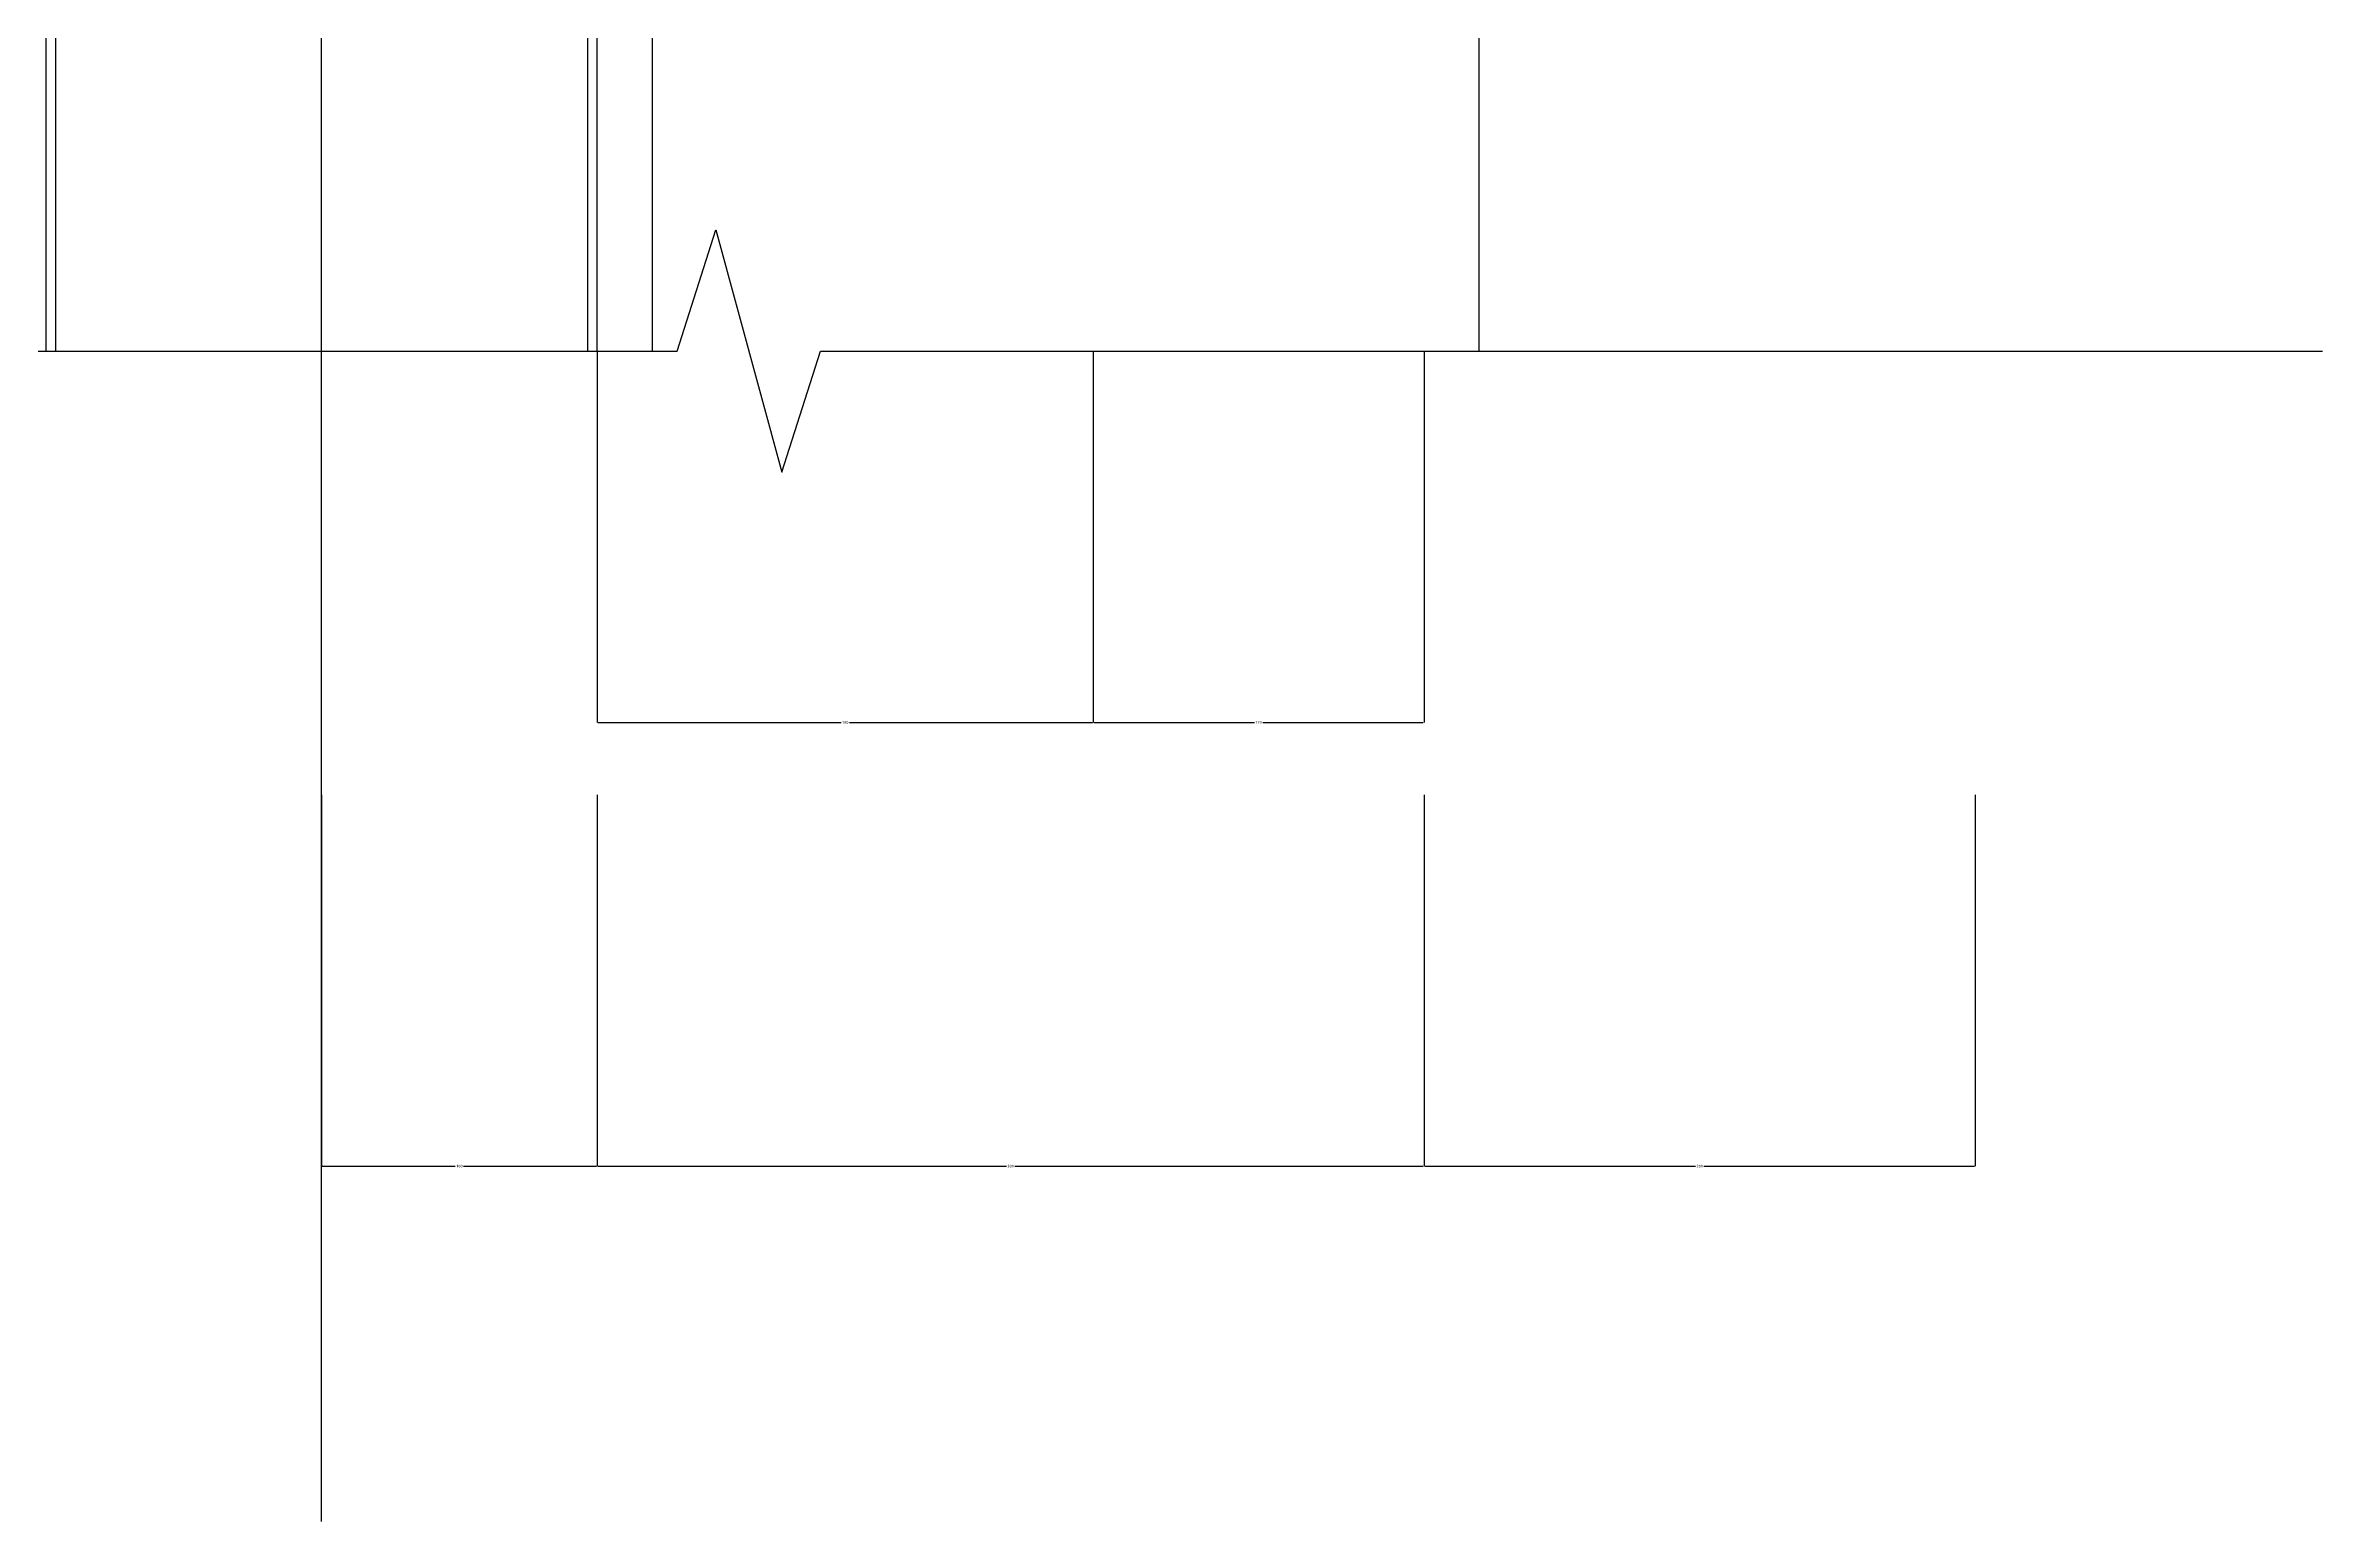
# Model space of a CAD drawing. Header units: metres. Extents: x -4212 to -933, y 7490 to 10270.
# Drawn here: x -3570 to -2744, y 7490 to 8026 of the extents above; entities that cross this region are included whole.
import ezdxf

# ---------------------------------------------------------------- set-up
doc = ezdxf.new("R2010")
doc.units = ezdxf.units.M
for name, color, linetype in [('LM', 141, 'Continuous'), ('OTHER', 7, 'Continuous'), ('PUB_DIM', 3, 'Continuous'), ('PUB_WALL', 7, 'Continuous'), ('S_DOTE', 1, 'Continuous'), ('S_WALL', 254, 'Continuous')]:
    doc.layers.add(name, color=color, linetype=linetype)
doc.dimstyles.get("Standard").update_dxf_attribs({"dimtxt": 2.5, "dimasz": 2.5, "dimexe": 1.25, "dimexo": 0.625, "dimtad": 1, "dimcen": 2.5, "dimazin": 3, "dimtfac": 1, "dimtmove": 0, "dimatfit": 3})

# ---------------------------------------------------------------- blocks, each defined once
blk = doc.blocks.new('*D6')
for p, q in [((-3370, 7914.79), (-3370, 7780)), ((-3190, 7914.79), (-3190, 7780)), ((-3369.75, 7780), (-3281.5, 7780)), ((-3278.5, 7780), (-3190.25, 7780))]:
    blk.add_line(p, q)
at = {"layer": 'Defpoints'}
for p in [(-3370, 7914.79), (-3190, 7914.79), (-3370, 7780)]:
    blk.add_point(p, dxfattribs=at)
at = {"layer": 'PUB_DIM', "insert": (-3280, 7780), "char_height": 1, "attachment_point": 5}
blk.add_mtext('180', dxfattribs=at)
blk = doc.blocks.new('*D13')
for p, q in [((-3370, 7753.76), (-3370, 7618.98)), ((-3070, 7753.76), (-3070, 7618.98)), ((-3369.75, 7618.98), (-3221.5, 7618.98)), ((-3218.5, 7618.98), (-3070.25, 7618.98))]:
    blk.add_line(p, q)
at = {"layer": 'Defpoints'}
for p in [(-3370, 7753.76), (-3070, 7753.76), (-3370, 7618.98)]:
    blk.add_point(p, dxfattribs=at)
at = {"layer": 'PUB_DIM', "insert": (-3220, 7618.98), "char_height": 1, "attachment_point": 5}
blk.add_mtext('300', dxfattribs=at)
blk = doc.blocks.new('*D14')
for p, q in [((-3470, 7753.76), (-3470, 7618.98)), ((-3370, 7753.76), (-3370, 7618.98)), ((-3469.75, 7618.98), (-3421.5, 7618.98)), ((-3418.5, 7618.98), (-3370.25, 7618.98))]:
    blk.add_line(p, q)
at = {"layer": 'Defpoints'}
for p in [(-3470, 7753.76), (-3370, 7753.76), (-3470, 7618.98)]:
    blk.add_point(p, dxfattribs=at)
at = {"layer": 'PUB_DIM', "insert": (-3420, 7618.98), "char_height": 1, "attachment_point": 5}
blk.add_mtext('100', dxfattribs=at)
blk = doc.blocks.new('*D15')
for p, q in [((-3070, 7753.76), (-3070, 7618.98)), ((-2870, 7753.76), (-2870, 7618.98)), ((-3069.75, 7618.98), (-2971.5, 7618.98)), ((-2968.5, 7618.98), (-2870.25, 7618.98))]:
    blk.add_line(p, q)
at = {"layer": 'Defpoints'}
for p in [(-3070, 7753.76), (-2870, 7753.76), (-3070, 7618.98)]:
    blk.add_point(p, dxfattribs=at)
at = {"layer": 'PUB_DIM', "insert": (-2970, 7618.98), "char_height": 1, "attachment_point": 5}
blk.add_mtext('200', dxfattribs=at)
blk = doc.blocks.new('*D16')
for p, q in [((-3190, 7914.79), (-3190, 7780)), ((-3070, 7914.79), (-3070, 7780)), ((-3189.75, 7780), (-3131.5, 7780)), ((-3128.5, 7780), (-3070.25, 7780))]:
    blk.add_line(p, q)
at = {"layer": 'Defpoints'}
for p in [(-3190, 7914.79), (-3070, 7914.79), (-3190, 7780)]:
    blk.add_point(p, dxfattribs=at)
at = {"layer": 'PUB_DIM', "insert": (-3130, 7780), "char_height": 1, "attachment_point": 5}
blk.add_mtext('120', dxfattribs=at)

msp = doc.modelspace()

# ---------------------------------------------------------------- hatches: boundary and pattern name
at = {"layer": 'LM'}
h = msp.add_hatch(dxfattribs=at)
h.set_pattern_fill('ANSI31', scale=400)
h.paths.add_polyline_path([(-3570, 8300), (-3570, 7914.79), (-3470, 7914.79), (-3470, 8300)])
h.paths.add_polyline_path([(-3470, 7914.79), (-3370, 7914.79), (-3370, 8300), (-3470, 8300)])

# ---------------------------------------------------------------- linework, layer by layer
for p, q in [((-3350, 7914.79), (-3350, 8680)), ((-3050, 7914.79), (-3050, 8480))]:
    msp.add_line(p, q, dxfattribs=at)
at = {"layer": 'OTHER'}
for p, q in [((-3341, 7914.79), (-3327, 7958.79)), ((-3327, 7958.79), (-3303, 7870.79)), ((-3886, 7914.79), (-3341, 7914.79)), ((-3303, 7870.79), (-3289, 7914.79)), ((-3289, 7914.79), (-2744, 7914.79))]:
    msp.add_line(p, q, dxfattribs=at)
at = {"layer": 'PUB_WALL'}
for points in [[(-4048.73, 8796.5), (-3186.5, 8796.5), (-3186.5, 8847.39), (-3466.5, 9500.72), (-3466.5, 9596.5), (-3373.5, 9596.5), (-3373.5, 9499.28), (-3073.5, 8799.28), (-3073.5, 8703.5), (-3373.5, 8703.5), (-3373.5, 7914.79)], [(-3566.5, 7914.79), (-3566.5, 8703.5), (-4048.73, 8703.5)]]:
    msp.add_lwpolyline(points, dxfattribs=at)
at = {"layer": 'S_DOTE'}
msp.add_line((-3470, 7490), (-3470, 9860), dxfattribs=at)
at = {"layer": 'S_WALL'}
for p, q in [((-3570, 7914.79), (-3570, 8700)), ((-3370, 7914.79), (-3370, 8700))]:
    msp.add_line(p, q, dxfattribs=at)

# ---------------------------------------------------------------- dimensions: what is measured, and where the dimension line sits
at = {"layer": 'PUB_DIM'}
for base, p1, p2, picture, middle in [((-3370, 7780), (-3370, 7914.79), (-3190, 7914.79), '*D6', (-3280, 7780)), ((-3190, 7780), (-3190, 7914.79), (-3070, 7914.79), '*D16', (-3130, 7780)), ((-3470, 7618.98), (-3470, 7753.76), (-3370, 7753.76), '*D14', (-3420, 7618.98)), ((-3370, 7618.98), (-3370, 7753.76), (-3070, 7753.76), '*D13', (-3220, 7618.98)), ((-3070, 7618.98), (-3070, 7753.76), (-2870, 7753.76), '*D15', (-2970, 7618.98))]:
    dim = msp.add_linear_dim(base=base, p1=p1, p2=p2, dimstyle='Standard', dxfattribs=at)
    dim.commit()
    dim.dimension.update_dxf_attribs({"geometry": picture, "text_midpoint": middle})

doc.saveas('drawing.dxf')
